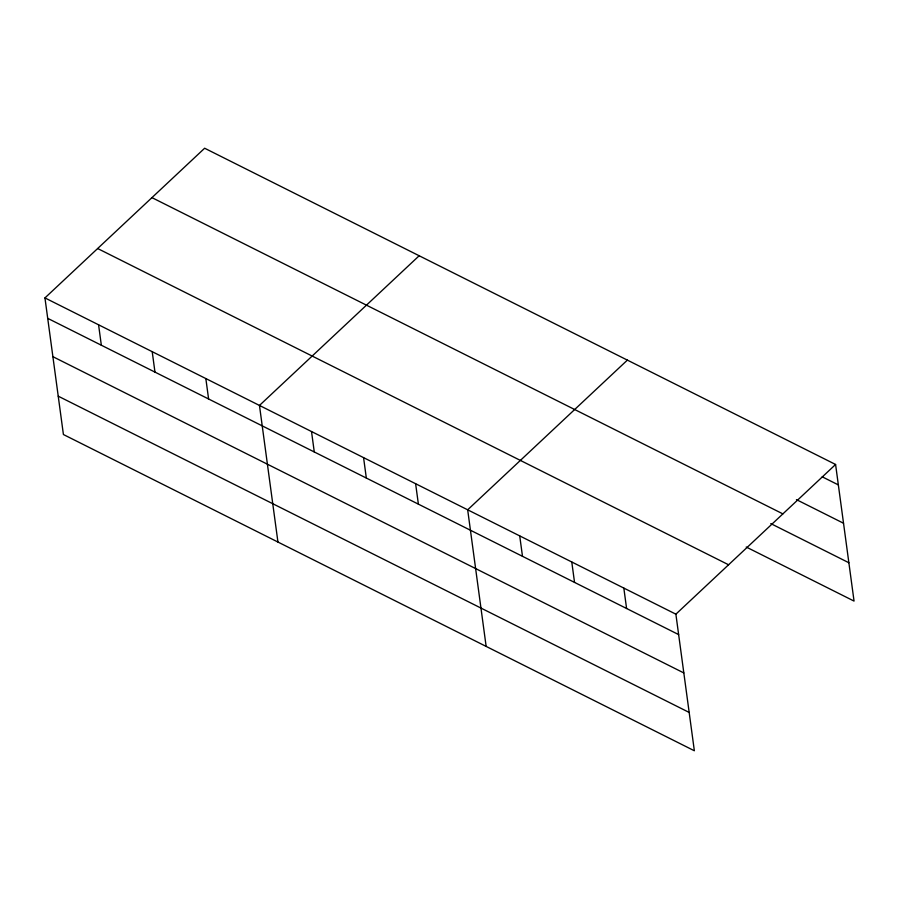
<?xml version="1.0" encoding="UTF-8"?>
<svg xmlns="http://www.w3.org/2000/svg" width="899" height="899" viewBox="0 0 899 899"><rect width="100%" height="100%" fill="white"/><g stroke="black" fill="none" stroke-linecap="round" stroke-linejoin="round"><path stroke-width="1.35" d="M835.587 464.48L675.879 614.174L694.354 750.766L63.413 434.52L44.95 297.917L204.646 148.234L835.587 464.48L854.05 601.083L746.226 547.03M419.17 255.754L259.463 405.449L277.937 542.041M627.378 360.117L467.671 509.812L486.145 646.403M822.225 476.818L838.34 484.898M796.435 499.63L843.52 523.24M151.942 197.634L782.883 513.88M770.791 523.6L848.87 562.74M97.654 248.529L728.583 564.774M44.95 297.917L675.879 614.174M47.714 318.347L678.644 634.593M52.895 356.678L683.824 672.935M58.233 396.178L689.173 712.435M623.827 588.081L626.592 608.499M571.775 561.987L574.54 582.406M519.723 535.905L522.488 556.324M415.619 483.718L418.383 504.137M363.567 457.625L366.331 478.043M311.515 431.542L314.279 451.961M205.837 378.569L208.602 398.987M152.212 351.689L154.965 372.107M98.575 324.809L101.34 345.227"/></g></svg>
